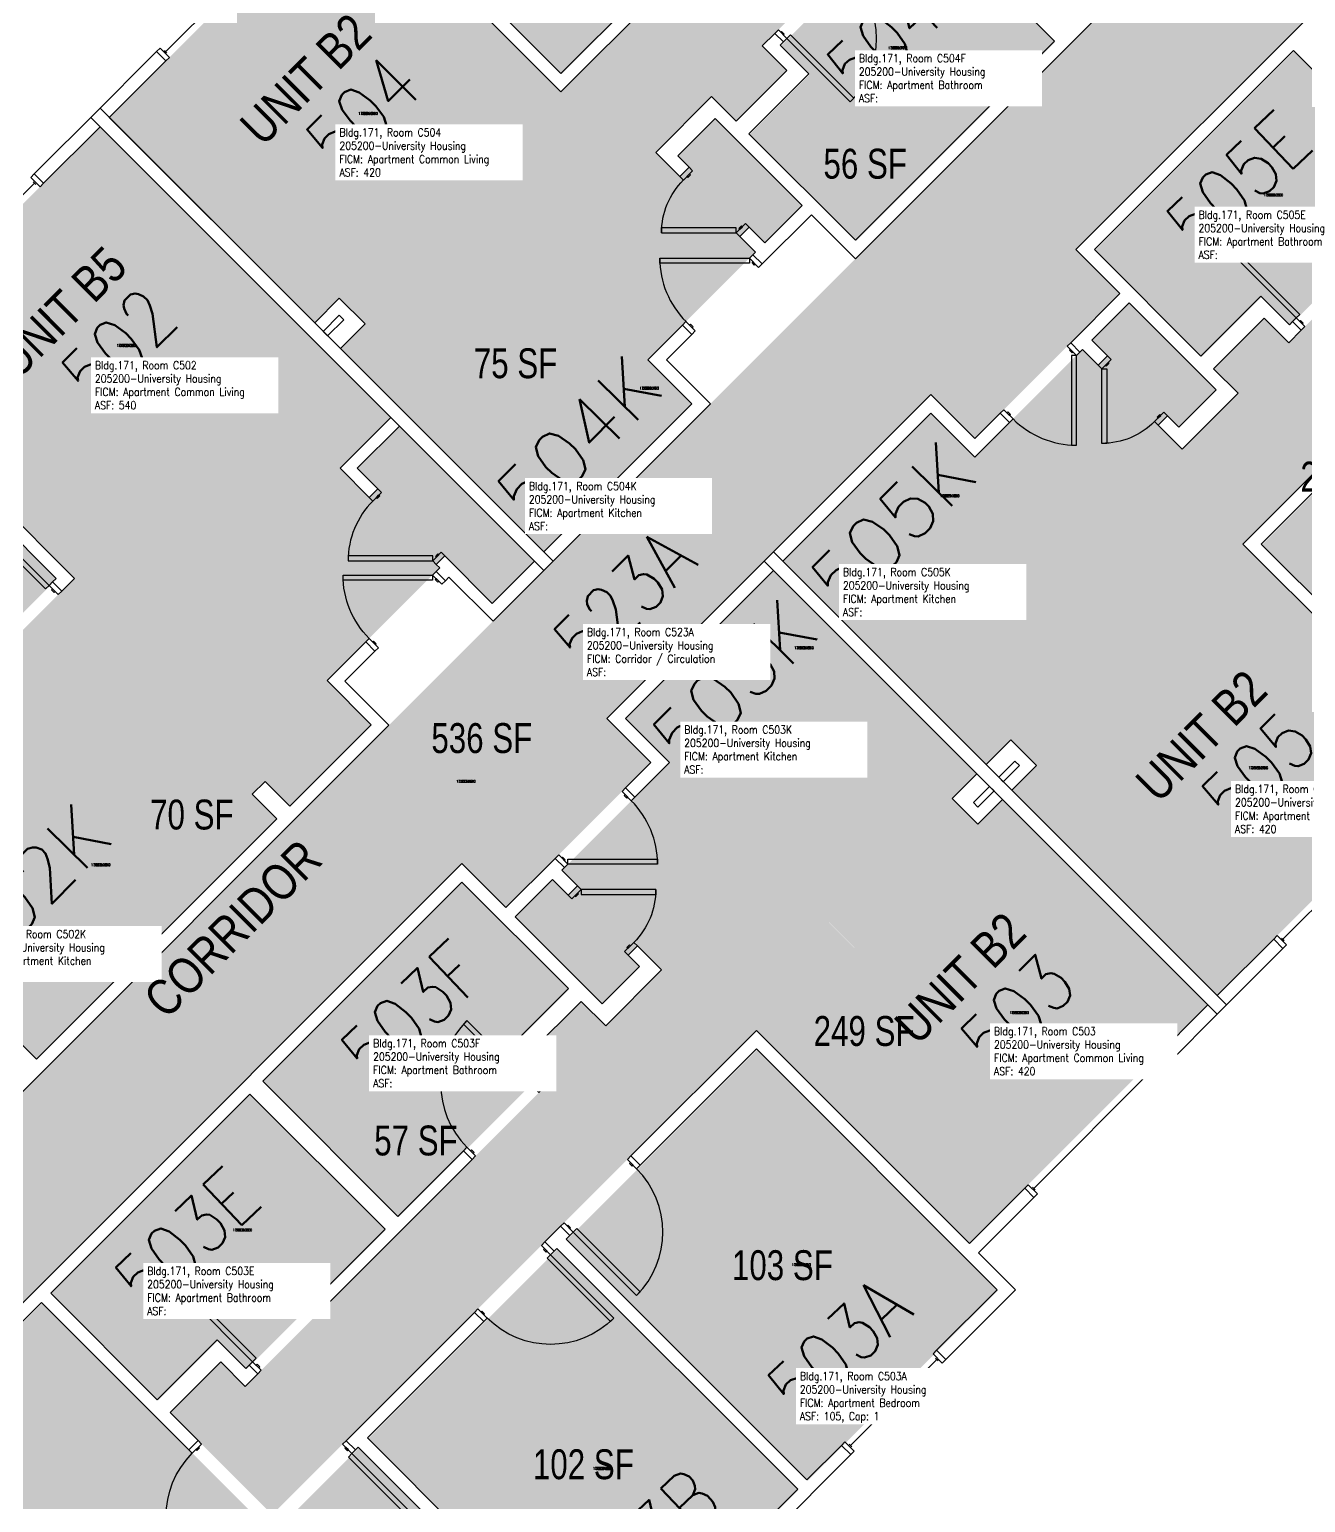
# Model space of a CAD drawing. Header units: inches. Extents: x 56 to 3925, y -1092 to 1470.
# Drawn here: x 656 to 1169, y 296 to 888 of the extents above; entities that cross this region are included whole.
import ezdxf
from ezdxf.enums import TextEntityAlignment as Align

# ---------------------------------------------------------------- set-up
doc = ezdxf.new("R2010")
doc.units = ezdxf.units.IN
doc.header["$LTSCALE"] = 48
doc.header["$MEASUREMENT"] = 0
for name, color, linetype in [('A-DOR', 2, 'Continuous'), ('A-GLAZ', 1, 'Continuous'), ('A-IDEN-RNUM', 7, 'Continuous'), ('A-IDEN-SNUM', 4, 'Continuous'), ('A-IDEN-VNUM', 4, 'Continuous'), ('A-MISC', 1, 'Continuous'), ('A-WALL', 5, 'Continuous'), ('AREA-TEXT', 3, 'Continuous'), ('Rooms-Category-Color', 7, 'Continuous'), ('Rooms-College-Color', 7, 'Continuous'), ('Rooms-Department-Color', 7, 'Continuous'), ('Rooms-Division-Color', 7, 'Continuous'), ('Rooms-Information', 7, 'Continuous')]:
    doc.layers.add(name, color=color, linetype=linetype)
doc.styles.add('AREA', font='arial.ttf', dxfattribs={"width": 0.75, "height": 12})
doc.styles.add('ROOMSNUMBER', font='txt.shx', dxfattribs={"height": 0.03})
doc.styles.add('ROOMVNUMBER', font='simplex.shx', dxfattribs={"width": 0.85})
doc.styles.get("Standard").update_dxf_attribs({"font": 'ARIALN.TTF'})

msp = doc.modelspace()

# ---------------------------------------------------------------- hatches: boundary and pattern name
h = msp.add_hatch()
h.set_pattern_fill('ANSI31', color=256, style=0)
h.set_pattern_definition([(180, (829.66451, 1558.24123), (2e-14, 0.125), [])])
h.paths.add_polyline_path([(1008.19, 910.94), (966.66, 869.41), (973.17, 862.9), (1014.71, 904.43)], flags=9)
h = msp.add_hatch()
h.set_pattern_fill('ANSI31', color=256, angle=-135, style=0)
h.set_pattern_definition([(270, (1839.01469, 641.16849), (0.125, -1e-14), [])])
h.paths.add_polyline_path([(1191.72, 819.7), (1150.18, 778.17), (1143.67, 784.68), (1185.2, 826.21)], flags=9)
h = msp.add_hatch()
h.set_pattern_fill('ANSI31', color=256, style=0)
h.set_pattern_definition([(360, (988.2143, -209.6319), (-3e-14, -0.125), [])])
h.paths.add_polyline_path([(809.68, 437.67), (851.22, 479.2), (844.7, 485.71), (803.17, 444.18)], flags=9)
at = {"layer": 'Rooms-Category-Color', "true_color": 0xadadad}
msp.add_hatch(color=253, dxfattribs=at).paths.add_polyline_path([(569.7, 292.64), (829.94, 552.88), (847.62, 535.2), (905.83, 593.42), (888.16, 611.09), (1018.29, 741.23), (1035.97, 723.55), (1094.18, 781.76), (1076.5, 799.44), (1290.6, 1013.54), (1248.19, 1055.95), (385.25, 193.02), (427.68, 150.59), (448.18, 171.1), (447.73, 171.55), (568.91, 292.73), (569.35, 292.29)])
at = {"layer": 'Rooms-Category-Color', "true_color": 0x728ef3}
for points in [[(770.77, 770.03), (830.26, 829.53), (904.6, 755.2), (947.82, 798.42), (941.49, 804.75), (945.2, 808.46), (951.53, 802.13), (966.52, 817.12), (931.61, 852.03), (916.62, 837.04), (921.16, 832.5), (917.45, 828.79), (907.78, 838.46), (930.2, 860.87), (940.01, 851.06), (960.6, 871.66), (950.53, 881.2), (1075, 1005.68), (1084.81, 995.87), (1105.14, 1016.19), (1064.13, 1057.21), (869.67, 862.75), (784.11, 948.31), (688.3, 852.5)], [(849.66, 1042.94), (773.29, 966.57), (869.99, 869.88), (946.36, 946.24)], [(1068.23, 882.86), (988.23, 802.86), (945.45, 845.64), (969.48, 869.67), (958, 881.17), (1013.96, 937.13), (1067.91, 883.16)], [(1050.8, 582.29), (1110.3, 641.79), (1035.97, 716.13), (1079.19, 759.35), (1085.52, 753.02), (1089.23, 756.73), (1082.9, 763.06), (1097.89, 778.05), (1132.8, 743.14), (1117.81, 728.15), (1113.27, 732.69), (1109.56, 728.98), (1119.23, 719.31), (1141.64, 741.72), (1131.83, 751.53), (1152.16, 771.86), (1161.97, 762.05), (1286.45, 886.53), (1276.63, 896.34), (1296.96, 916.67), (1337.98, 875.65), (1143.52, 681.2), (1229.08, 595.64), (1133.27, 499.83)], [(1164.22, 879.14), (1084.22, 799.14), (1127, 756.36), (1151.04, 780.41), (1162.53, 768.91), (1218.49, 824.88)], [(400.07, 393.15), (674.33, 667.41), (588.77, 752.97), (684.59, 848.79), (801.35, 732.03), (780.95, 711.63), (792.71, 699.87), (796.16, 703.32), (787.85, 711.63), (804.8, 728.58), (859.07, 674.31), (842.12, 657.36), (823.03, 676.45), (819.58, 673), (820.99, 671.59), (775.74, 626.34), (793.42, 608.66), (760.75, 575.99), (750.85, 585.89), (745.72, 580.76), (703.04, 623.45), (623.76, 544.16), (618.63, 549.29), (597.68, 528.34), (607.48, 518.54), (586.89, 497.94), (579.82, 505.01), (454.6, 379.8), (461.67, 372.73), (441.08, 352.13)], [(922.28, 737.52), (830.26, 829.53), (780.67, 779.93), (791.01, 769.59), (781.11, 759.69), (862.78, 678.02)], [(494.16, 687.44), (570.53, 763.81), (667.23, 667.11), (590.86, 590.75)], [(1324.31, 660.57), (1247.94, 584.21), (1151.24, 680.9), (1227.61, 757.27), (1323.99, 660.88)], [(1018.27, 733.81), (1110.28, 641.79), (1060.68, 592.2), (1050.34, 602.54), (1040.44, 592.64), (958.77, 674.31)], [(895.56, 611.1), (987.57, 519.09), (1037.17, 568.68), (1026.83, 579.03), (1036.73, 588.93), (955.06, 670.6)], [(755.62, 570.86), (659.1, 474.34), (606.52, 526.93), (703.04, 623.45)], [(1047.07, 578.56), (987.57, 519.06), (913.24, 593.4), (870.02, 550.18), (876.35, 543.85), (872.63, 540.13), (866.3, 546.46), (851.31, 531.47), (886.23, 496.56), (901.22, 511.55), (896.68, 516.09), (900.39, 519.81), (910.06, 510.14), (887.64, 487.72), (877.83, 497.53), (857.5, 477.2), (867.31, 467.39), (742.84, 342.92), (733.03, 352.73), (712.7, 332.4), (753.71, 291.39), (948.17, 485.84), (1033.73, 400.28), (1129.54, 496.1)], [(749.92, 465.46), (829.92, 545.46), (873.02, 502.38), (848.98, 478.34), (860.47, 466.85), (804.51, 410.89)], [(968.81, 305.08), (1045.18, 381.44), (948.48, 478.14), (872.11, 401.77), (968.49, 305.38)], [(743.42, 349.8), (799.38, 405.76), (744.79, 460.33), (664.79, 380.33), (707.89, 337.25), (731.93, 361.29)], [(888.99, 225.26), (965.1, 301.36), (868.4, 398.06), (792.3, 321.96), (888.67, 225.56)], [(577.43, 292.35), (666.34, 203.43), (750.31, 287.4), (661.39, 376.32)], [(885.28, 221.55), (809.18, 145.45), (712.48, 242.14), (788.59, 318.25), (884.96, 221.85)]]:
    msp.add_hatch(color=171, dxfattribs=at).paths.add_polyline_path(points)
at = {"layer": 'Rooms-College-Color', "true_color": 0xadadad}
for points in [[(569.7, 292.64), (829.94, 552.88), (847.62, 535.2), (905.83, 593.42), (888.16, 611.09), (1018.29, 741.23), (1035.97, 723.55), (1094.18, 781.76), (1076.5, 799.44), (1290.6, 1013.54), (1248.19, 1055.95), (385.25, 193.02), (427.68, 150.59), (448.18, 171.1), (447.73, 171.55), (568.91, 292.73), (569.35, 292.29)], [(770.77, 770.03), (830.26, 829.53), (904.6, 755.2), (947.82, 798.42), (941.49, 804.75), (945.2, 808.46), (951.53, 802.13), (966.52, 817.12), (931.61, 852.03), (916.62, 837.04), (921.16, 832.5), (917.45, 828.79), (907.78, 838.46), (930.2, 860.87), (940.01, 851.06), (960.6, 871.66), (950.53, 881.2), (1075, 1005.68), (1084.81, 995.87), (1105.14, 1016.19), (1064.13, 1057.21), (869.67, 862.75), (784.11, 948.31), (688.3, 852.5)], [(849.66, 1042.94), (773.29, 966.57), (869.99, 869.88), (946.36, 946.24)], [(1068.23, 882.86), (988.23, 802.86), (945.45, 845.64), (969.48, 869.67), (958, 881.17), (1013.96, 937.13), (1067.91, 883.16)], [(1050.8, 582.29), (1110.3, 641.79), (1035.97, 716.13), (1079.19, 759.35), (1085.52, 753.02), (1089.23, 756.73), (1082.9, 763.06), (1097.89, 778.05), (1132.8, 743.14), (1117.81, 728.15), (1113.27, 732.69), (1109.56, 728.98), (1119.23, 719.31), (1141.64, 741.72), (1131.83, 751.53), (1152.16, 771.86), (1161.97, 762.05), (1286.45, 886.53), (1276.63, 896.34), (1296.96, 916.67), (1337.98, 875.65), (1143.52, 681.2), (1229.08, 595.64), (1133.27, 499.83)], [(1164.22, 879.14), (1084.22, 799.14), (1127, 756.36), (1151.04, 780.41), (1162.53, 768.91), (1218.49, 824.88)], [(400.07, 393.15), (674.33, 667.41), (588.77, 752.97), (684.59, 848.79), (801.35, 732.03), (780.95, 711.63), (792.71, 699.87), (796.16, 703.32), (787.85, 711.63), (804.8, 728.58), (859.07, 674.31), (842.12, 657.36), (823.03, 676.45), (819.58, 673), (820.99, 671.59), (775.74, 626.34), (793.42, 608.66), (760.75, 575.99), (750.85, 585.89), (745.72, 580.76), (703.04, 623.45), (623.76, 544.16), (618.63, 549.29), (597.68, 528.34), (607.48, 518.54), (586.89, 497.94), (579.82, 505.01), (454.6, 379.8), (461.67, 372.73), (441.08, 352.13)], [(922.28, 737.52), (830.26, 829.53), (780.67, 779.93), (791.01, 769.59), (781.11, 759.69), (862.78, 678.02)], [(494.16, 687.44), (570.53, 763.81), (667.23, 667.11), (590.86, 590.75)], [(1324.31, 660.57), (1247.94, 584.21), (1151.24, 680.9), (1227.61, 757.27), (1323.99, 660.88)], [(1018.27, 733.81), (1110.28, 641.79), (1060.68, 592.2), (1050.34, 602.54), (1040.44, 592.64), (958.77, 674.31)], [(895.56, 611.1), (987.57, 519.09), (1037.17, 568.68), (1026.83, 579.03), (1036.73, 588.93), (955.06, 670.6)], [(755.62, 570.86), (659.1, 474.34), (606.52, 526.93), (703.04, 623.45)], [(1047.07, 578.56), (987.57, 519.06), (913.24, 593.4), (870.02, 550.18), (876.35, 543.85), (872.63, 540.13), (866.3, 546.46), (851.31, 531.47), (886.23, 496.56), (901.22, 511.55), (896.68, 516.09), (900.39, 519.81), (910.06, 510.14), (887.64, 487.72), (877.83, 497.53), (857.5, 477.2), (867.31, 467.39), (742.84, 342.92), (733.03, 352.73), (712.7, 332.4), (753.71, 291.39), (948.17, 485.84), (1033.73, 400.28), (1129.54, 496.1)], [(749.92, 465.46), (829.92, 545.46), (873.02, 502.38), (848.98, 478.34), (860.47, 466.85), (804.51, 410.89)], [(968.81, 305.08), (1045.18, 381.44), (948.48, 478.14), (872.11, 401.77), (968.49, 305.38)], [(743.42, 349.8), (799.38, 405.76), (744.79, 460.33), (664.79, 380.33), (707.89, 337.25), (731.93, 361.29)], [(888.99, 225.26), (965.1, 301.36), (868.4, 398.06), (792.3, 321.96), (888.67, 225.56)], [(577.43, 292.35), (666.34, 203.43), (750.31, 287.4), (661.39, 376.32)], [(885.28, 221.55), (809.18, 145.45), (712.48, 242.14), (788.59, 318.25), (884.96, 221.85)]]:
    msp.add_hatch(color=253, dxfattribs=at).paths.add_polyline_path(points)
at = {"layer": 'Rooms-Department-Color', "true_color": 0xacacac}
msp.add_hatch(color=253, dxfattribs=at).paths.add_polyline_path([(569.7, 292.64), (829.94, 552.88), (847.62, 535.2), (905.83, 593.42), (888.16, 611.09), (1018.29, 741.23), (1035.97, 723.55), (1094.18, 781.76), (1076.5, 799.44), (1290.6, 1013.54), (1248.19, 1055.95), (385.25, 193.02), (427.68, 150.59), (448.18, 171.1), (447.73, 171.55), (568.91, 292.73), (569.35, 292.29)])
at = {"layer": 'Rooms-Department-Color', "true_color": 0x604aed}
for points in [[(770.77, 770.03), (830.26, 829.53), (904.6, 755.2), (947.82, 798.42), (941.49, 804.75), (945.2, 808.46), (951.53, 802.13), (966.52, 817.12), (931.61, 852.03), (916.62, 837.04), (921.16, 832.5), (917.45, 828.79), (907.78, 838.46), (930.2, 860.87), (940.01, 851.06), (960.6, 871.66), (950.53, 881.2), (1075, 1005.68), (1084.81, 995.87), (1105.14, 1016.19), (1064.13, 1057.21), (869.67, 862.75), (784.11, 948.31), (688.3, 852.5)], [(849.66, 1042.94), (773.29, 966.57), (869.99, 869.88), (946.36, 946.24)], [(1068.23, 882.86), (988.23, 802.86), (945.45, 845.64), (969.48, 869.67), (958, 881.17), (1013.96, 937.13), (1067.91, 883.16)], [(1050.8, 582.29), (1110.3, 641.79), (1035.97, 716.13), (1079.19, 759.35), (1085.52, 753.02), (1089.23, 756.73), (1082.9, 763.06), (1097.89, 778.05), (1132.8, 743.14), (1117.81, 728.15), (1113.27, 732.69), (1109.56, 728.98), (1119.23, 719.31), (1141.64, 741.72), (1131.83, 751.53), (1152.16, 771.86), (1161.97, 762.05), (1286.45, 886.53), (1276.63, 896.34), (1296.96, 916.67), (1337.98, 875.65), (1143.52, 681.2), (1229.08, 595.64), (1133.27, 499.83)], [(1164.22, 879.14), (1084.22, 799.14), (1127, 756.36), (1151.04, 780.41), (1162.53, 768.91), (1218.49, 824.88)], [(400.07, 393.15), (674.33, 667.41), (588.77, 752.97), (684.59, 848.79), (801.35, 732.03), (780.95, 711.63), (792.71, 699.87), (796.16, 703.32), (787.85, 711.63), (804.8, 728.58), (859.07, 674.31), (842.12, 657.36), (823.03, 676.45), (819.58, 673), (820.99, 671.59), (775.74, 626.34), (793.42, 608.66), (760.75, 575.99), (750.85, 585.89), (745.72, 580.76), (703.04, 623.45), (623.76, 544.16), (618.63, 549.29), (597.68, 528.34), (607.48, 518.54), (586.89, 497.94), (579.82, 505.01), (454.6, 379.8), (461.67, 372.73), (441.08, 352.13)], [(922.28, 737.52), (830.26, 829.53), (780.67, 779.93), (791.01, 769.59), (781.11, 759.69), (862.78, 678.02)], [(494.16, 687.44), (570.53, 763.81), (667.23, 667.11), (590.86, 590.75)], [(1324.31, 660.57), (1247.94, 584.21), (1151.24, 680.9), (1227.61, 757.27), (1323.99, 660.88)], [(1018.27, 733.81), (1110.28, 641.79), (1060.68, 592.2), (1050.34, 602.54), (1040.44, 592.64), (958.77, 674.31)], [(895.56, 611.1), (987.57, 519.09), (1037.17, 568.68), (1026.83, 579.03), (1036.73, 588.93), (955.06, 670.6)], [(755.62, 570.86), (659.1, 474.34), (606.52, 526.93), (703.04, 623.45)], [(1047.07, 578.56), (987.57, 519.06), (913.24, 593.4), (870.02, 550.18), (876.35, 543.85), (872.63, 540.13), (866.3, 546.46), (851.31, 531.47), (886.23, 496.56), (901.22, 511.55), (896.68, 516.09), (900.39, 519.81), (910.06, 510.14), (887.64, 487.72), (877.83, 497.53), (857.5, 477.2), (867.31, 467.39), (742.84, 342.92), (733.03, 352.73), (712.7, 332.4), (753.71, 291.39), (948.17, 485.84), (1033.73, 400.28), (1129.54, 496.1)], [(749.92, 465.46), (829.92, 545.46), (873.02, 502.38), (848.98, 478.34), (860.47, 466.85), (804.51, 410.89)], [(968.81, 305.08), (1045.18, 381.44), (948.48, 478.14), (872.11, 401.77), (968.49, 305.38)], [(743.42, 349.8), (799.38, 405.76), (744.79, 460.33), (664.79, 380.33), (707.89, 337.25), (731.93, 361.29)], [(888.99, 225.26), (965.1, 301.36), (868.4, 398.06), (792.3, 321.96), (888.67, 225.56)], [(577.43, 292.35), (666.34, 203.43), (750.31, 287.4), (661.39, 376.32)], [(885.28, 221.55), (809.18, 145.45), (712.48, 242.14), (788.59, 318.25), (884.96, 221.85)]]:
    msp.add_hatch(color=173, dxfattribs=at).paths.add_polyline_path(points)
at = {"layer": 'Rooms-Division-Color', "true_color": 0xadadad}
msp.add_hatch(color=253, dxfattribs=at).paths.add_polyline_path([(569.7, 292.64), (829.94, 552.88), (847.62, 535.2), (905.83, 593.42), (888.16, 611.09), (1018.29, 741.23), (1035.97, 723.55), (1094.18, 781.76), (1076.5, 799.44), (1290.6, 1013.54), (1248.19, 1055.95), (385.25, 193.02), (427.68, 150.59), (448.18, 171.1), (447.73, 171.55), (568.91, 292.73), (569.35, 292.29)])
at = {"layer": 'Rooms-Division-Color', "true_color": 0x604aed}
for points in [[(770.77, 770.03), (830.26, 829.53), (904.6, 755.2), (947.82, 798.42), (941.49, 804.75), (945.2, 808.46), (951.53, 802.13), (966.52, 817.12), (931.61, 852.03), (916.62, 837.04), (921.16, 832.5), (917.45, 828.79), (907.78, 838.46), (930.2, 860.87), (940.01, 851.06), (960.6, 871.66), (950.53, 881.2), (1075, 1005.68), (1084.81, 995.87), (1105.14, 1016.19), (1064.13, 1057.21), (869.67, 862.75), (784.11, 948.31), (688.3, 852.5)], [(849.66, 1042.94), (773.29, 966.57), (869.99, 869.88), (946.36, 946.24)], [(1068.23, 882.86), (988.23, 802.86), (945.45, 845.64), (969.48, 869.67), (958, 881.17), (1013.96, 937.13), (1067.91, 883.16)], [(1050.8, 582.29), (1110.3, 641.79), (1035.97, 716.13), (1079.19, 759.35), (1085.52, 753.02), (1089.23, 756.73), (1082.9, 763.06), (1097.89, 778.05), (1132.8, 743.14), (1117.81, 728.15), (1113.27, 732.69), (1109.56, 728.98), (1119.23, 719.31), (1141.64, 741.72), (1131.83, 751.53), (1152.16, 771.86), (1161.97, 762.05), (1286.45, 886.53), (1276.63, 896.34), (1296.96, 916.67), (1337.98, 875.65), (1143.52, 681.2), (1229.08, 595.64), (1133.27, 499.83)], [(1164.22, 879.14), (1084.22, 799.14), (1127, 756.36), (1151.04, 780.41), (1162.53, 768.91), (1218.49, 824.88)], [(400.07, 393.15), (674.33, 667.41), (588.77, 752.97), (684.59, 848.79), (801.35, 732.03), (780.95, 711.63), (792.71, 699.87), (796.16, 703.32), (787.85, 711.63), (804.8, 728.58), (859.07, 674.31), (842.12, 657.36), (823.03, 676.45), (819.58, 673), (820.99, 671.59), (775.74, 626.34), (793.42, 608.66), (760.75, 575.99), (750.85, 585.89), (745.72, 580.76), (703.04, 623.45), (623.76, 544.16), (618.63, 549.29), (597.68, 528.34), (607.48, 518.54), (586.89, 497.94), (579.82, 505.01), (454.6, 379.8), (461.67, 372.73), (441.08, 352.13)], [(922.28, 737.52), (830.26, 829.53), (780.67, 779.93), (791.01, 769.59), (781.11, 759.69), (862.78, 678.02)], [(494.16, 687.44), (570.53, 763.81), (667.23, 667.11), (590.86, 590.75)], [(1324.31, 660.57), (1247.94, 584.21), (1151.24, 680.9), (1227.61, 757.27), (1323.99, 660.88)], [(1018.27, 733.81), (1110.28, 641.79), (1060.68, 592.2), (1050.34, 602.54), (1040.44, 592.64), (958.77, 674.31)], [(895.56, 611.1), (987.57, 519.09), (1037.17, 568.68), (1026.83, 579.03), (1036.73, 588.93), (955.06, 670.6)], [(755.62, 570.86), (659.1, 474.34), (606.52, 526.93), (703.04, 623.45)], [(1047.07, 578.56), (987.57, 519.06), (913.24, 593.4), (870.02, 550.18), (876.35, 543.85), (872.63, 540.13), (866.3, 546.46), (851.31, 531.47), (886.23, 496.56), (901.22, 511.55), (896.68, 516.09), (900.39, 519.81), (910.06, 510.14), (887.64, 487.72), (877.83, 497.53), (857.5, 477.2), (867.31, 467.39), (742.84, 342.92), (733.03, 352.73), (712.7, 332.4), (753.71, 291.39), (948.17, 485.84), (1033.73, 400.28), (1129.54, 496.1)], [(749.92, 465.46), (829.92, 545.46), (873.02, 502.38), (848.98, 478.34), (860.47, 466.85), (804.51, 410.89)], [(968.81, 305.08), (1045.18, 381.44), (948.48, 478.14), (872.11, 401.77), (968.49, 305.38)], [(743.42, 349.8), (799.38, 405.76), (744.79, 460.33), (664.79, 380.33), (707.89, 337.25), (731.93, 361.29)], [(888.99, 225.26), (965.1, 301.36), (868.4, 398.06), (792.3, 321.96), (888.67, 225.56)], [(577.43, 292.35), (666.34, 203.43), (750.31, 287.4), (661.39, 376.32)], [(885.28, 221.55), (809.18, 145.45), (712.48, 242.14), (788.59, 318.25), (884.96, 221.85)]]:
    msp.add_hatch(color=173, dxfattribs=at).paths.add_polyline_path(points)

# ---------------------------------------------------------------- linework, layer by layer
at = {"layer": 'A-DOR'}
for points in [[(957.01, 887.66), (955.6, 886.25), (959.04, 882.8), (960.46, 884.22)], [(957.98, 886.69), (958.34, 887.04), (959.4, 885.98), (959.04, 885.63)], [(960.46, 884.22), (961.87, 885.63), (987.33, 860.17), (985.91, 858.76)], [(922.6, 831.08), (921.19, 832.5), (917.47, 828.79), (918.89, 827.37)], [(921.36, 829.85), (921.72, 829.49), (920.65, 828.43), (920.3, 828.79)], [(940.1, 806.16), (940.1, 808.16), (910.1, 808.16), (910.1, 806.16)], [(943.81, 809.87), (945.23, 808.46), (941.51, 804.74), (940.1, 806.16)], [(942.58, 808.63), (942.22, 808.99), (941.16, 807.93), (941.51, 807.57)], [(1164.99, 771.96), (1166.4, 773.38), (1140.95, 798.83), (1139.53, 797.42)], [(945.38, 795.95), (945.38, 793.95), (909.38, 793.95), (909.38, 795.95)], [(949.09, 792.24), (950.5, 793.65), (946.79, 797.36), (945.38, 795.95)], [(947.85, 793.47), (947.5, 793.12), (946.44, 794.18), (946.79, 794.53)], [(923.63, 766.78), (922.22, 765.37), (918.51, 769.08), (919.92, 770.49)], [(922.4, 768.02), (922.75, 768.37), (921.69, 769.43), (921.34, 769.08)], [(1168.44, 768.52), (1167.02, 767.1), (1163.57, 770.55), (1164.99, 771.96)], [(1167.46, 769.49), (1167.82, 769.84), (1166.76, 770.9), (1166.4, 770.55)], [(1073.01, 760.59), (1074.42, 762.01), (1078.14, 758.3), (1076.72, 756.88)], [(1074.25, 759.36), (1073.89, 759), (1074.95, 757.94), (1075.31, 758.3)], [(1076.72, 756.88), (1074.72, 756.88), (1074.72, 720.88), (1076.72, 720.88)], [(1090.64, 755.32), (1089.23, 756.73), (1085.52, 753.02), (1086.93, 751.6)], [(1086.93, 751.6), (1088.93, 751.6), (1088.93, 721.6), (1086.93, 721.6)], [(1089.41, 754.08), (1089.76, 753.73), (1088.7, 752.66), (1088.35, 753.02)], [(1047.55, 735.14), (1046.14, 733.72), (1049.85, 730.01), (1051.27, 731.43)], [(1048.79, 733.9), (1049.15, 734.25), (1050.21, 733.19), (1049.85, 732.84)], [(1111.86, 734.1), (1113.27, 732.69), (1109.56, 728.98), (1108.14, 730.39)], [(1110.62, 732.87), (1110.27, 733.22), (1109.21, 732.16), (1109.56, 731.81)], [(797.59, 701.9), (796.18, 703.32), (792.73, 699.87), (794.15, 698.46)], [(796.62, 700.93), (796.97, 700.58), (795.91, 699.52), (795.56, 699.87)], [(664.1, 664.58), (662.69, 663.17), (638.65, 687.21), (640.06, 688.62)], [(818.19, 674.42), (818.19, 676.42), (784.19, 676.42), (784.19, 674.42)], [(821.63, 677.86), (823.05, 676.45), (819.6, 673), (818.19, 674.42)], [(820.66, 676.89), (820.31, 677.24), (819.25, 676.18), (819.6, 675.83)], [(818.17, 668.74), (818.17, 666.74), (782.17, 666.74), (782.17, 668.74)], [(821.88, 665.03), (823.29, 666.44), (819.58, 670.15), (818.17, 668.74)], [(667.82, 660.87), (669.23, 662.28), (665.52, 666), (664.1, 664.58)], [(666.58, 662.11), (666.23, 661.75), (665.16, 662.81), (665.52, 663.17)], [(820.64, 666.26), (820.29, 665.91), (819.23, 666.97), (819.58, 667.33)], [(796.42, 639.57), (795.01, 638.16), (791.3, 641.87), (792.71, 643.28)], [(795.19, 640.81), (795.54, 641.16), (794.48, 642.22), (794.13, 641.87)], [(894.25, 581.83), (895.66, 583.24), (899.37, 579.53), (897.96, 578.12)], [(895.48, 580.59), (895.13, 580.24), (896.19, 579.18), (896.54, 579.53)], [(868.79, 556.37), (867.38, 554.96), (871.09, 551.25), (872.5, 552.66)], [(870.03, 555.14), (870.38, 555.49), (871.44, 554.43), (871.09, 554.07)], [(872.5, 552.66), (872.5, 554.66), (908.5, 554.66), (908.5, 552.66)], [(874.07, 538.74), (872.65, 540.15), (876.36, 543.87), (877.78, 542.45)], [(875.3, 539.98), (875.66, 539.62), (876.72, 540.68), (876.36, 541.04)], [(877.78, 542.45), (877.78, 540.45), (907.78, 540.45), (907.78, 542.45)], [(895.28, 517.53), (896.69, 516.11), (900.41, 519.82), (898.99, 521.24)], [(896.52, 518.76), (896.16, 519.12), (897.22, 520.18), (897.58, 519.82)], [(857.42, 464.39), (856.01, 462.98), (830.55, 488.44), (831.96, 489.85)], [(860.87, 460.95), (862.28, 462.36), (858.83, 465.81), (857.42, 464.39)], [(859.9, 461.92), (859.54, 461.57), (858.48, 462.63), (858.83, 462.98)], [(835.41, 435.49), (834, 434.08), (830.55, 437.52), (831.96, 438.94)], [(834.44, 436.46), (834.79, 436.82), (833.73, 437.88), (833.38, 437.52)], [(896.39, 434.07), (897.8, 435.48), (901.51, 431.77), (900.1, 430.35)], [(897.63, 432.83), (897.27, 432.47), (898.33, 431.41), (898.69, 431.77)], [(870.93, 408.61), (869.52, 407.2), (873.23, 403.48), (874.64, 404.9)], [(872.17, 407.37), (872.52, 407.73), (873.58, 406.66), (873.23, 406.31)], [(874.64, 404.9), (876.06, 406.31), (901.51, 380.86), (900.1, 379.44)], [(861.83, 399.51), (863.24, 400.92), (866.95, 397.21), (865.54, 395.79)], [(863.07, 398.27), (862.71, 397.91), (863.77, 396.85), (864.13, 397.21)], [(865.54, 395.79), (864.13, 394.38), (889.58, 368.92), (891, 370.34)], [(745.87, 352.85), (747.29, 354.26), (721.83, 379.72), (720.42, 378.3)], [(774.78, 374.86), (776.19, 376.27), (772.74, 379.72), (771.33, 378.3)], [(773.81, 375.83), (773.45, 375.48), (772.39, 376.54), (772.74, 376.89)], [(836.37, 374.05), (834.96, 372.64), (838.67, 368.92), (840.08, 370.34)], [(837.61, 372.81), (837.96, 373.17), (839.02, 372.1), (838.67, 371.75)], [(749.32, 349.4), (747.91, 347.99), (744.46, 351.43), (745.87, 352.85)], [(748.35, 350.37), (748.7, 350.73), (747.64, 351.79), (747.29, 351.43)], [(725.36, 319.78), (723.94, 321.19), (720.23, 317.48), (721.65, 316.07)], [(782.01, 319.69), (783.43, 321.1), (787.14, 317.39), (785.73, 315.98)], [(724.12, 318.54), (724.47, 318.19), (723.41, 317.13), (723.06, 317.48)], [(783.25, 318.45), (782.9, 318.1), (783.96, 317.04), (784.31, 317.39)], [(785.73, 315.98), (784.31, 314.56), (809.77, 289.11), (811.18, 290.52)]]:
    msp.add_lwpolyline(points, close=True, dxfattribs=at)
for centre, radius, start, end in [((960.46, 884.22), 36, 315, 45), ((1164.99, 771.96), 36, 45, 135), ((945.38, 795.95), 36, 180, 225), ((1076.72, 756.88), 36, 225, 270), ((818.19, 674.42), 34, 135, 180), ((872.5, 552.66), 36, 360, 45), ((857.42, 464.39), 36, 135, 225), ((874.64, 404.9), 36, 315, 45)]:
    msp.add_arc(centre, radius, start, end, dxfattribs=at)
at = {"layer": 'A-DOR', "extrusion": (0, 0, -1)}
for centre, radius, start, end in [((-940.1, 806.16), 30, 0, 45), ((-1086.93, 751.6), 30, 225, 270), ((-818.17, 668.74), 36, 315, 0), ((-877.78, 542.45), 30, 180, 225), ((-745.87, 352.85), 36, 45, 135), ((-865.54, 395.79), 36, 225, 315), ((-747.1, 290.61), 36, 315, 45)]:
    msp.add_arc(centre, radius, start, end, dxfattribs=at)
at = {"layer": 'A-GLAZ'}
for p, q in [((710.94, 878.83), (758.32, 926.21)), ((711.47, 878.3), (710.41, 879.36)), ((658.28, 826.16), (610.9, 778.79)), ((658.81, 825.63), (657.75, 826.69)), ((1159.6, 522.45), (1206.98, 569.82)), ((1159.07, 522.98), (1160.13, 521.92)), ((1106.94, 469.78), (1059.56, 422.4)), ((1106.41, 470.31), (1107.47, 469.25)), ((1059.03, 422.93), (1060.09, 421.87)), ((1020.64, 353.79), (985.99, 319.14)), ((1020.11, 354.32), (1021.17, 353.26)), ((985.46, 319.67), (986.52, 318.61))]:
    msp.add_line(p, q, dxfattribs=at)
for points in [[(708.73, 880.33), (707.32, 878.92), (711.03, 875.21), (712.45, 876.62)], [(656.77, 828.37), (658.19, 829.79), (661.9, 826.07), (660.49, 824.66)], [(1161.11, 520.24), (1159.69, 518.82), (1155.98, 522.54), (1157.39, 523.95)], [(1109.15, 468.28), (1110.56, 469.69), (1106.85, 473.4), (1105.43, 471.99)], [(1061.06, 420.19), (1059.65, 418.78), (1055.94, 422.49), (1057.35, 423.91)], [(1022.85, 352.28), (1024.26, 353.7), (1020.55, 357.41), (1019.14, 356)], [(987.5, 316.93), (986.08, 315.52), (982.37, 319.23), (983.78, 320.64)]]:
    msp.add_lwpolyline(points, close=True, dxfattribs=at)
at = {"layer": 'A-WALL'}
for p, q in [((773, 966.87), (869.69, 870.17)), ((1157.22, 965.01), (987.94, 795.73)), ((1245.79, 968.73), (1076.5, 799.44)), ((869.69, 862.75), (784.14, 948.31)), ((1067.94, 883.15), (1013.67, 937.43)), ((869.69, 870.17), (916.36, 916.84)), ((920.08, 913.13), (869.69, 862.75)), ((950.55, 881.2), (955.6, 886.25)), ((955.6, 886.25), (959.04, 882.8)), ((959.04, 882.8), (957.71, 881.46)), ((957.71, 881.46), (969.2, 869.97)), ((987.94, 803.15), (1067.94, 883.15)), ((680.9, 852.5), (707.32, 878.92)), ((707.32, 878.92), (711.03, 875.21)), ((960.36, 871.39), (950.55, 881.2)), ((1083.93, 799.44), (1163.93, 879.44)), ((1163.93, 879.44), (1218.2, 825.17)), ((711.03, 875.21), (688.32, 852.5)), ((940.03, 851.06), (960.36, 871.39)), ((969.2, 869.97), (945.16, 845.93)), ((907.8, 838.45), (930.22, 860.87)), ((930.22, 860.87), (940.03, 851.06)), ((684.61, 856.21), (658.19, 829.79)), ((862.8, 670.59), (680.9, 852.5)), ((866.51, 674.3), (684.61, 856.21)), ((688.32, 852.5), (770.79, 770.03)), ((931.63, 852.03), (916.64, 837.04)), ((966.55, 817.12), (931.63, 852.03)), ((661.9, 826.07), (684.61, 848.78)), ((684.61, 848.78), (801.37, 732.02)), ((945.16, 845.93), (987.94, 803.15)), ((917.47, 828.79), (907.8, 838.45)), ((916.64, 837.04), (921.19, 832.5)), ((658.19, 829.79), (661.9, 826.07)), ((921.19, 832.5), (917.47, 828.79)), ((951.56, 802.13), (966.55, 817.12)), ((970.26, 813.4), (950.5, 793.65)), ((987.94, 795.73), (970.26, 813.4)), ((941.51, 804.74), (945.23, 808.46)), ((947.84, 798.41), (941.51, 804.74)), ((945.23, 808.46), (951.56, 802.13)), ((1076.5, 799.44), (1094.18, 781.76)), ((1126.71, 756.66), (1083.93, 799.44)), ((946.79, 797.36), (947.84, 798.41)), ((950.5, 793.65), (946.79, 797.36)), ((1094.18, 781.76), (1074.42, 762.01)), ((770.79, 770.03), (780.69, 779.93)), ((780.69, 779.93), (791.03, 769.59)), ((1082.9, 763.06), (1097.89, 778.05)), ((1097.89, 778.05), (1132.8, 743.14)), ((1150.75, 780.7), (1126.71, 756.66)), ((1162.24, 769.21), (1150.75, 780.7)), ((780.69, 773.03), (774.24, 766.58)), ((776, 764.81), (782.46, 771.27)), ((782.46, 771.27), (780.69, 773.03)), ((791.03, 769.59), (781.13, 759.69)), ((904.62, 755.19), (918.51, 769.08)), ((918.51, 769.08), (922.22, 765.37)), ((1131.83, 751.53), (1152.16, 771.86)), ((1152.16, 771.86), (1161.97, 762.05)), ((1163.57, 770.55), (1162.24, 769.21)), ((1167.02, 767.1), (1163.57, 770.55)), ((570.24, 764.11), (666.93, 667.41)), ((774.24, 766.58), (776, 764.81)), ((922.22, 765.37), (912.05, 755.19)), ((1161.97, 762.05), (1167.02, 767.1)), ((781.13, 759.69), (862.8, 678.02)), ((1074.42, 762.01), (1078.14, 758.3)), ((1078.14, 758.3), (1079.19, 759.35)), ((1079.19, 759.35), (1085.52, 753.02)), ((1089.23, 756.73), (1082.9, 763.06)), ((674.36, 667.41), (588.8, 752.97)), ((922.3, 737.52), (904.62, 755.19)), ((912.05, 755.19), (929.72, 737.52)), ((1085.52, 753.02), (1089.23, 756.73)), ((1141.64, 741.72), (1131.83, 751.53)), ((1018.29, 741.23), (951.37, 674.3)), ((1035.97, 723.55), (1018.29, 741.23)), ((1132.8, 743.14), (1117.81, 728.15)), ((1119.23, 719.31), (1141.64, 741.72)), ((929.72, 737.52), (862.8, 670.59)), ((862.8, 678.02), (922.3, 737.52)), ((958.79, 674.3), (1018.29, 733.8)), ((1018.29, 733.8), (1035.97, 716.13)), ((1046.14, 733.72), (1035.97, 723.55)), ((1049.85, 730.01), (1046.14, 733.72)), ((801.37, 732.02), (780.98, 711.63)), ((787.87, 711.63), (804.82, 728.58)), ((804.82, 728.58), (859.09, 674.3)), ((1035.97, 716.13), (1049.85, 730.01)), ((1113.27, 732.69), (1109.56, 728.98)), ((1109.56, 728.98), (1119.23, 719.31)), ((1117.81, 728.15), (1113.27, 732.69)), ((1193.9, 731.58), (1143.52, 681.2)), ((1150.95, 681.2), (1197.62, 727.87)), ((780.98, 711.63), (792.73, 699.87)), ((796.18, 703.32), (787.87, 711.63)), ((792.73, 699.87), (796.18, 703.32)), ((1143.52, 681.2), (1229.08, 595.64)), ((1247.64, 584.5), (1150.95, 681.2)), ((823.05, 676.45), (819.6, 673)), ((842.14, 657.36), (823.05, 676.45)), ((888.16, 611.09), (955.08, 678.02)), ((955.08, 678.02), (1136.98, 496.11)), ((821.02, 671.59), (819.58, 670.15)), ((819.58, 670.15), (823.29, 666.44)), ((819.6, 673), (821.02, 671.59)), ((859.09, 674.3), (842.14, 657.36)), ((842.41, 650.2), (866.51, 674.3)), ((955.08, 670.59), (895.58, 611.09)), ((951.37, 674.3), (1133.27, 492.4)), ((1036.75, 588.92), (955.08, 670.59)), ((1040.46, 592.63), (958.79, 674.3)), ((666.93, 667.41), (665.52, 666)), ((665.52, 666), (669.23, 662.28)), ((669.23, 662.28), (674.36, 667.41)), ((823.29, 666.44), (824.73, 667.87)), ((824.73, 667.87), (842.41, 650.2)), ((791.3, 641.87), (775.76, 626.33)), ((795.01, 638.16), (791.3, 641.87)), ((782.92, 626.07), (795.01, 638.16)), ((775.76, 626.33), (793.44, 608.65)), ((800.6, 608.39), (782.92, 626.07)), ((905.83, 593.42), (888.16, 611.09)), ((895.58, 611.09), (913.26, 593.42)), ((492.28, 300.07), (800.6, 608.39)), ((793.44, 608.65), (760.77, 575.99)), ((1050.36, 602.53), (1040.46, 592.63)), ((1060.7, 592.19), (1050.36, 602.53)), ((895.66, 583.24), (905.83, 593.42)), ((913.26, 593.42), (899.37, 579.53)), ((1045.59, 587.51), (1052.04, 593.96)), ((1053.81, 592.19), (1047.36, 585.74)), ((1050.8, 582.29), (1060.7, 592.19)), ((1052.04, 593.96), (1053.81, 592.19)), ((750.87, 585.89), (745.74, 580.76)), ((760.77, 575.99), (750.87, 585.89)), ((1026.85, 579.02), (1036.75, 588.92)), ((1047.36, 585.74), (1045.59, 587.51)), ((745.74, 580.76), (755.64, 570.86)), ((899.37, 579.53), (895.66, 583.24)), ((1041.88, 583.79), (1035.42, 577.34)), ((1037.19, 575.57), (1043.64, 582.03)), ((1043.64, 582.03), (1041.88, 583.79)), ((1133.27, 499.83), (1050.8, 582.29)), ((1037.19, 568.68), (1026.85, 579.02)), ((1035.42, 577.34), (1037.19, 575.57)), ((1047.09, 578.58), (1037.19, 568.68)), ((1129.56, 496.11), (1047.09, 578.58)), ((755.64, 570.86), (659.12, 474.34)), ((660.66, 383.6), (829.94, 552.88)), ((829.94, 552.88), (847.62, 535.2)), ((847.62, 535.2), (867.38, 554.96)), ((867.38, 554.96), (871.09, 551.25)), ((871.09, 551.25), (870.04, 550.19)), ((870.04, 550.19), (876.36, 543.87)), ((829.94, 545.46), (749.94, 465.45)), ((872.72, 502.68), (829.94, 545.46)), ((866.32, 546.48), (851.33, 531.49)), ((872.65, 540.15), (866.32, 546.48)), ((876.36, 543.87), (872.65, 540.15)), ((659.12, 474.34), (606.54, 526.92)), ((851.33, 531.49), (886.25, 496.58)), ((1155.98, 522.54), (1133.27, 499.83)), ((1159.69, 518.82), (1155.98, 522.54)), ((896.69, 516.11), (900.41, 519.82)), ((901.24, 511.57), (896.69, 516.11)), ((900.41, 519.82), (910.08, 510.15)), ((1133.27, 492.4), (1159.69, 518.82)), ((886.25, 496.58), (901.24, 511.57)), ((910.08, 510.15), (887.66, 487.74)), ((848.68, 478.64), (872.72, 502.68)), ((877.85, 497.55), (857.52, 477.22)), ((887.66, 487.74), (877.85, 497.55)), ((1106.85, 473.4), (1129.56, 496.11)), ((1136.98, 496.11), (1110.56, 469.69)), ((897.8, 435.48), (948.18, 485.86)), ((948.18, 485.86), (1033.74, 400.3)), ((860.17, 467.15), (848.68, 478.64)), ((857.52, 477.22), (867.33, 467.41)), ((948.18, 478.44), (901.51, 431.77)), ((1044.88, 381.74), (948.18, 478.44)), ((1110.56, 469.69), (1106.85, 473.4)), ((867.33, 467.41), (862.28, 462.36)), ((749.94, 465.45), (804.21, 411.18)), ((858.83, 465.81), (860.17, 467.15)), ((862.28, 462.36), (858.83, 465.81)), ((744.81, 460.33), (664.81, 380.33)), ((799.08, 406.06), (744.81, 460.33)), ((834, 434.08), (776.19, 376.27)), ((804.21, 411.18), (830.55, 437.52)), ((830.55, 437.52), (834, 434.08)), ((901.51, 431.77), (897.8, 435.48)), ((1033.74, 400.3), (1055.94, 422.49)), ((1055.94, 422.49), (1059.65, 418.78)), ((1059.65, 418.78), (1037.46, 396.59)), ((772.74, 379.72), (799.08, 406.06)), ((863.24, 400.92), (869.52, 407.2)), ((869.52, 407.2), (873.23, 403.48)), ((873.23, 403.48), (871.82, 402.07)), ((866.95, 397.21), (863.24, 400.92)), ((868.1, 398.36), (866.95, 397.21)), ((964.8, 301.66), (868.1, 398.36)), ((871.82, 402.07), (968.51, 305.37)), ((1037.46, 396.59), (1052.31, 381.74)), ((569.7, 292.64), (660.66, 383.6)), ((664.81, 380.33), (707.59, 337.55)), ((776.19, 376.27), (772.74, 379.72)), ((1020.55, 357.41), (1044.88, 381.74)), ((1052.31, 381.74), (1024.26, 353.7)), ((661.1, 376.61), (577.13, 292.64)), ((718.37, 319.34), (661.1, 376.61)), ((783.43, 321.1), (834.96, 372.64)), ((838.67, 368.92), (792, 322.25)), ((834.96, 372.64), (838.67, 368.92)), ((707.59, 337.55), (731.63, 361.59)), ((731.63, 361.59), (743.12, 350.1)), ((1024.26, 353.7), (1020.55, 357.41)), ((733.05, 352.75), (712.72, 332.42)), ((742.86, 342.94), (733.05, 352.75)), ((743.12, 350.1), (744.46, 351.43)), ((744.46, 351.43), (747.91, 347.99)), ((747.91, 347.99), (742.86, 342.94)), ((712.72, 332.42), (722.09, 323.05)), ((723.94, 321.19), (720.23, 317.48)), ((722.09, 323.05), (723.94, 321.19)), ((787.14, 317.39), (783.43, 321.1)), ((792, 322.25), (888.7, 225.56)), ((720.23, 317.48), (718.37, 319.34)), ((788.29, 318.54), (787.14, 317.39)), ((884.99, 221.84), (788.29, 318.54)), ((986.08, 315.52), (949.69, 279.12)), ((968.51, 305.37), (982.37, 319.23)), ((982.37, 319.23), (986.08, 315.52)), ((945.97, 282.83), (964.8, 301.66))]:
    msp.add_line(p, q, dxfattribs=at)

# ---------------------------------------------------------------- texts
at = {"layer": 'A-IDEN-RNUM', "style": 'ROOMSNUMBER', "width": 0.85}
for s, p in [('0504-F0', (1004.96, 879.92)), ('0504-00', (792.27, 853.57)), ('0505-E0', (1155.86, 820.85)), ('0502-00', (695.14, 760.44)), ('0504-K0', (905.17, 743.25)), ('0505-K0', (1025.91, 700.06)), ('0503-K0', (967.32, 639)), ('0505-00', (1149.8, 590.81)), ('0523-A0', (831.54, 585.38)), ('0502-K0', (684.92, 551.85)), ('0503-00', (1053.77, 492.51)), ('0503-F0', (805.14, 468.55)), ('0503-E0', (741.77, 405.23)), ('0503-A0', (966.24, 391.29)), ('0503-B0', (886.44, 309.48))]:
    msp.add_text(s, height=1, dxfattribs=at).set_placement(p, align=Align.CENTER)
at = {"layer": 'A-IDEN-SNUM', "style": 'ROOMSNUMBER', "width": 0.85}
for s, p in [('1710C504F0', (1004.96, 879.92)), ('1710C50400', (792.27, 853.57)), ('1710C505E0', (1155.86, 820.85)), ('1710C50200', (695.14, 760.44)), ('1710C504K0', (905.17, 743.25)), ('1710C505K0', (1025.91, 700.06)), ('1710C503K0', (967.32, 639)), ('1710C50500', (1149.8, 590.81)), ('1710C523A0', (831.54, 585.38)), ('1710C502K0', (684.92, 551.85)), ('1710C50300', (1053.77, 492.51)), ('1710C503F0', (805.14, 468.55)), ('1710C503E0', (741.77, 405.23)), ('1710C503A0', (966.24, 391.29)), ('1710C503B0', (886.44, 309.48))]:
    msp.add_text(s, height=1, dxfattribs=at).set_placement(p, align=Align.CENTER)
at = {"layer": 'A-IDEN-VNUM', "style": 'ROOMVNUMBER', "width": 0.85}
for s, rotation, p in [('504F', 43.54065, (989.35, 858.57)), ('504', 45, (780.74, 828.82)), ('505E', 43.54065, (1125.77, 795.73)), ('502', 45, (682.53, 735.3)), ('523A', 45, (880.13, 628.18)), ('505', 45, (1140.43, 565.14)), ('503F', 43.54065, (794.28, 463.02)), ('503', 45, (1043.62, 467.86)), ('503E', 43.54065, (703.52, 371.59)), ('503A', 43.54065, (965.65, 328.29)), ('503B', 43.54065, (887.35, 249.44))]:
    msp.add_text(s, height=22.5, rotation=rotation, dxfattribs=at).set_placement(p)
at = {"layer": 'A-IDEN-VNUM', "style": 'ROOMVNUMBER'}
for s, p in [('504K', (876.71, 722.87)), ('505K', (1002.86, 688.32)), ('503K', (939.1, 625.06)), ('502K', (655.6, 542.95))]:
    msp.add_text(s, height=22.5, rotation=45.27802, dxfattribs=at).set_placement(p, align=Align.MIDDLE)
at = {"layer": 'A-MISC'}
for s, p in [('UNIT B2', (772.25, 862.76)), ('UNIT B5', (674.04, 769.25)), ('UNIT B2', (1131.95, 599.08)), ('CORRIDOR', (742.91, 521.67)), ('UNIT B2', (1035.14, 501.8))]:
    msp.add_text(s, height=14.4, rotation=45, dxfattribs=at).set_placement(p, align=Align.CENTER)
at = {"layer": 'AREA-TEXT', "style": 'AREA', "width": 0.75}
for s, p in [('56 SF', (991.9, 833.92)), ('75 SF', (851.47, 753.78)), ('249 SF', (1186.97, 708.25)), ('75 SF', (1034.52, 663)), ('536 SF', (837.93, 603.27)), ('75 SF', (966.36, 594.84)), ('70 SF', (721.47, 572.56)), ('249 SF', (991.46, 485.64)), ('57 SF', (811.47, 441.67)), ('103 SF', (958.64, 391.6)), ('57 SF', (754.1, 385.51)), ('102 SF', (878.7, 311.66))]:
    msp.add_text(s, height=12, dxfattribs=at).set_placement(p, align=Align.MIDDLE_CENTER)

# ---------------------------------------------------------------- next in the draw order: texts
at = {"layer": 'Rooms-Information', "char_height": 3.2143, "width": 72, "attachment_point": 7, "style": 'ROOMVNUMBER', "bg_fill": 3, "box_fill_scale": 1.5, "bg_fill_color": 256, "bg_fill_true_color": 13158600, "bg_fill_transparency": 0}
for s, insert in [('Bldg.171, Room C504F^M^J205200-University Housing^M^JFICM: Apartment Bathroom^M^JASF: ', (989.35, 858.57)), ('Bldg.171, Room C504^M^J205200-University Housing^M^JFICM: Apartment Common Living^M^JASF: 420', (780.74, 828.82)), ('Bldg.171, Room C505E^M^J205200-University Housing^M^JFICM: Apartment Bathroom^M^JASF: ', (1125.77, 795.73)), ('Bldg.171, Room C502^M^J205200-University Housing^M^JFICM: Apartment Common Living^M^JASF: 540', (682.53, 735.3)), ('Bldg.171, Room C504K^M^J205200-University Housing^M^JFICM: Apartment Kitchen^M^JASF: ', (856.81, 686.78)), ('Bldg.171, Room C505K^M^J205200-University Housing^M^JFICM: Apartment Kitchen^M^JASF: ', (982.96, 652.24)), ('Bldg.171, Room C523A^M^J205200-University Housing^M^JFICM: Corridor / Circulation^M^JASF: ', (880.13, 628.18)), ('Bldg.171, Room C503K^M^J205200-University Housing^M^JFICM: Apartment Kitchen^M^JASF: ', (919.2, 588.98)), ('Bldg.171, Room C505^M^J205200-University Housing^M^JFICM: Apartment Common Living^M^JASF: 420', (1140.43, 565.14)), ('Bldg.171, Room C502K^M^J205200-University Housing^M^JFICM: Apartment Kitchen^M^JASF: ', (635.7, 506.87)), ('Bldg.171, Room C503^M^J205200-University Housing^M^JFICM: Apartment Common Living^M^JASF: 420', (1043.62, 467.86)), ('Bldg.171, Room C503F^M^J205200-University Housing^M^JFICM: Apartment Bathroom^M^JASF: ', (794.28, 463.02)), ('Bldg.171, Room C503E^M^J205200-University Housing^M^JFICM: Apartment Bathroom^M^JASF: ', (703.52, 371.59)), ('Bldg.171, Room C503A^M^J205200-University Housing^M^JFICM: Apartment Bedroom^M^JASF: 105, Cap: 1', (965.65, 328.29))]:
    msp.add_mtext(s, dxfattribs=dict(at, insert=insert))

doc.saveas('drawing.dxf')
